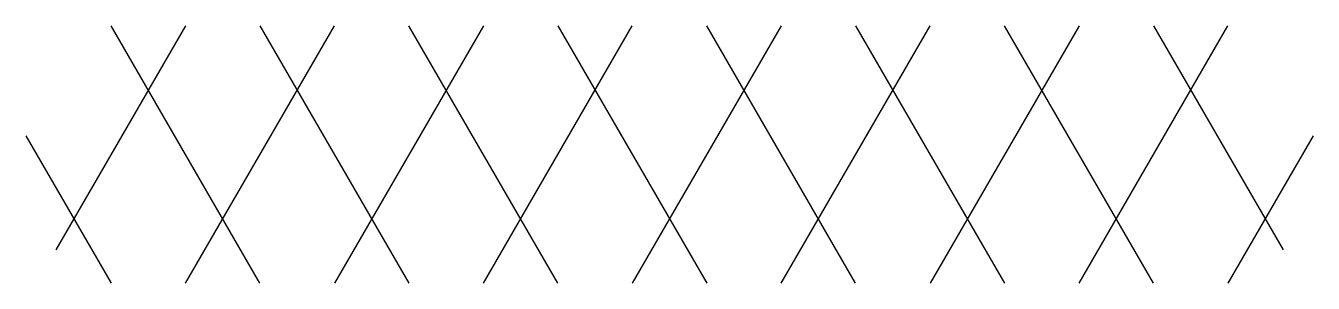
# Model space of a CAD drawing. Extents: x -4.99 to 4.99, y -1 to 1.
import ezdxf

# ---------------------------------------------------------------- set-up
doc = ezdxf.new("R2010")
doc.units = 0
doc.header["$MEASUREMENT"] = 0
doc.layers.get('0').update_dxf_attribs({"linetype": 'CONTINUOUS'})

msp = doc.modelspace()

# ---------------------------------------------------------------- linework, layer by layer
at = {"color": 0}
for p, q in [((-3.753, 1, 0.1), (-4.757, -0.74, 0.1)), ((-3.175, -1, 0.1), (-4.33, 1, 0.1)), ((-3.753, -1, 0.1), (-2.598, 1, 0.1)), ((-3.175, 1, 0.1), (-2.021, -1, 0.1)), ((-1.443, 1, 0.1), (-2.598, -1, 0.1)), ((-0.866, -1, 0.1), (-2.021, 1, 0.1)), ((-1.443, -1, 0.1), (-0.289, 1, 0.1)), ((-0.866, 1, 0.1), (0.289, -1, 0.1)), ((0.866, 1, 0.1), (-0.289, -1, 0.1)), ((1.443, -1, 0.1), (0.289, 1, 0.1)), ((0.866, -1, 0.1), (2.021, 1, 0.1)), ((1.443, 1, 0.1), (2.598, -1, 0.1)), ((3.175, 1, 0.1), (2.021, -1, 0.1)), ((3.753, -1, 0.1), (2.598, 1, 0.1)), ((3.175, -1, 0.1), (4.33, 1, 0.1)), ((3.753, 1, 0.1), (4.757, -0.74, 0.1)), ((-4.991, 0.146, 0.1), (-4.33, -1, 0.1)), ((4.991, 0.146, 0.1), (4.33, -1, 0.1))]:
    msp.add_line(p, q, dxfattribs=at)

doc.saveas('drawing.dxf')
